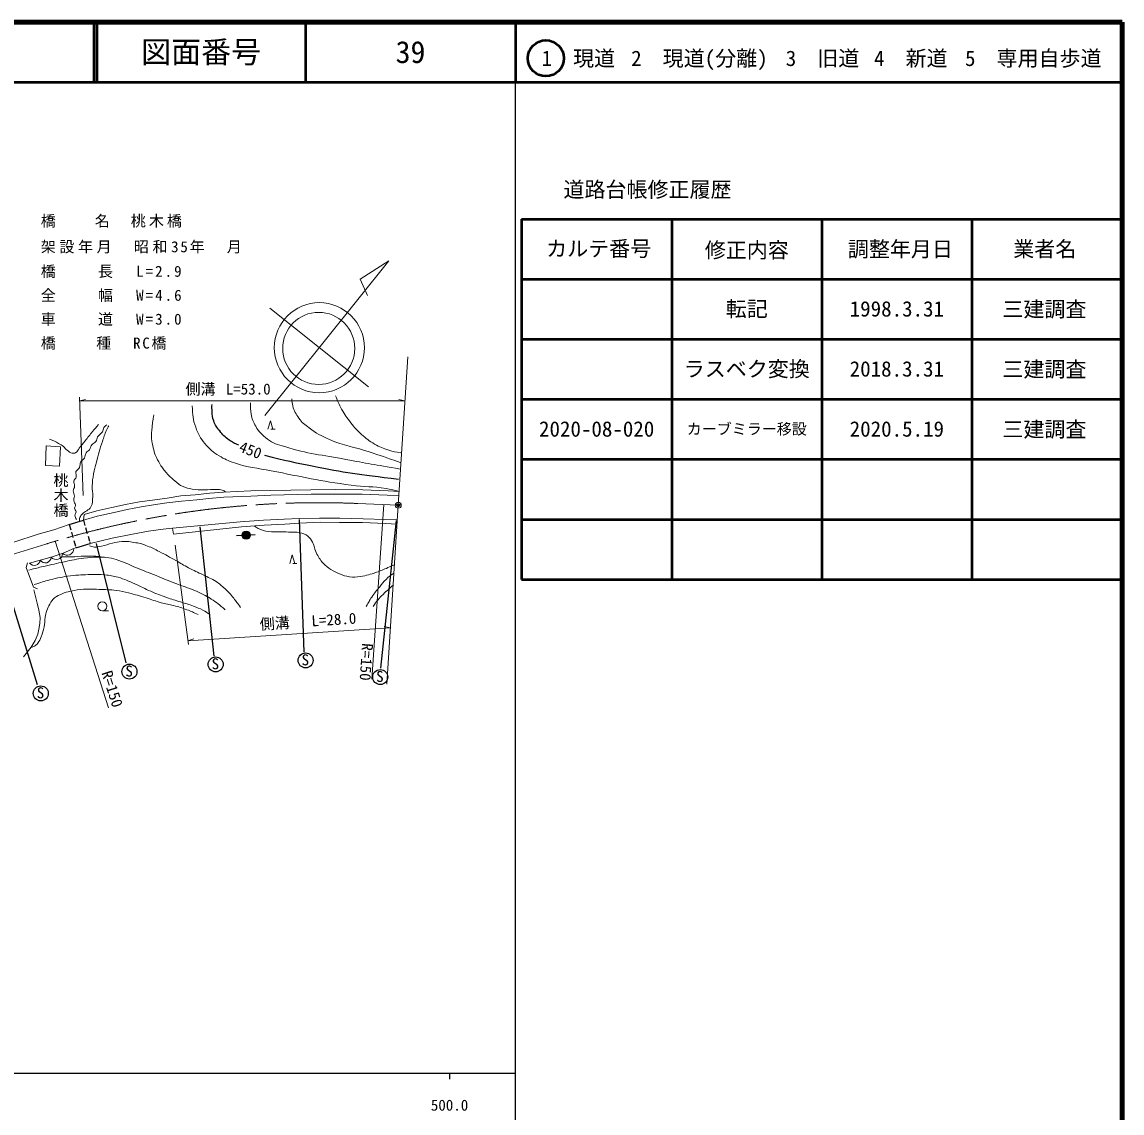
# Model space of a CAD drawing. Units: millimetres, scale not verified. Extents: x 40000 to 680000, y 20000 to 380000.
# Drawn here: x 496788 to 680000, y 198357 to 380000 of the extents above; entities that cross this region are included whole.
import ezdxf
from ezdxf.enums import TextEntityAlignment as Align

# ---------------------------------------------------------------- set-up
doc = ezdxf.new("R2010")
doc.units = ezdxf.units.MM
doc.header["$LTSCALE"] = 1000
doc.header["$PDMODE"] = 32
doc.header["$PDSIZE"] = 500
doc.linetypes.add('CHAIN', pattern=[18.5, 12, -1.5, 3.5, -1.5])
for name, color, linetype, lineweight in [('M-BGD', 7, 'Continuous', 13), ('M-BMK', 2, 'CHAIN', 13), ('M-BMK-SRVR', 3, 'Continuous', 13), ('M-STR-HTXT', 7, 'Continuous', 13), ('M-STR-STR1', 1, 'Continuous', 25), ('M-TTL', 2, 'Continuous', 140), ('M-TTL-BAND', 7, 'Continuous', 25), ('M-TTL-FRAM', 2, 'Continuous', 50), ('M-TTL-LINE', 7, 'Continuous', 50)]:
    doc.layers.add(name, color=color, linetype=linetype, lineweight=lineweight)
doc.layers.add('M-OTRS', color=6, linetype='Continuous')
doc.layers.add('M-TTL-TXT', color=7, linetype='Continuous')
doc.styles.add('@ＭＳ ゴシック', font='')
doc.styles.add('ＭＳ ゴシック', font='')
doc.styles.get('@ＭＳ ゴシック').set_extended_font_data('@MS Gothic')
doc.styles.get('ＭＳ ゴシック').set_extended_font_data('MS Gothic')

msp = doc.modelspace()

# ---------------------------------------------------------------- hatches: boundary and pattern name
at = {"layer": 'M-BGD'}
msp.add_hatch(color=256, dxfattribs=at).paths.add_polyline_path([(534806, 294469, 0.97359), (533460, 294697, 0.01338), (533454, 294660, 0.41421), (534034, 293888, 0.41421)])

# ---------------------------------------------------------------- linework, layer by layer
for p, q in [((537213, 314483), (557867, 340258)), ((557867, 340258), (553098, 337196)), ((553098, 337196), (554350, 334468)), ((538086, 332365), (554474, 319233)), ((537748, 312186), (538168, 313586)), ((538168, 313586), (538588, 312186)), ((538938, 312186), (538238, 312186)), ((500804, 309438), (500706, 306185)), ((503201, 309284), (500804, 309438)), ((503052, 306073), (503201, 309284)), ((500706, 306185), (503052, 306073)), ((518516, 300412), (520942, 300748)), ((520942, 300748), (523241, 301099)), ((523241, 301099), (525639, 301295)), ((525639, 301295), (528064, 301547)), ((525912, 300452), (527931, 300648)), ((527931, 300648), (530398, 300872)), ((528064, 301547), (530349, 301701)), ((530349, 301701), (534878, 301926)), ((530398, 300872), (534899, 301040)), ((534878, 301926), (538242, 301982)), ((534899, 301040), (538249, 301195)), ((538242, 301982), (544902, 302108)), ((538249, 301195), (544951, 301405)), ((544902, 302108), (548996, 302178)), ((544951, 301405), (549017, 301405)), ((548996, 302178), (553552, 302136)), ((549017, 301405), (553447, 301377)), ((553447, 301377), (557583, 301223)), ((553552, 302136), (557772, 301954)), ((557583, 301223), (559556, 301110)), ((557772, 301954), (559602, 301825)), ((509235, 298617), (511745, 299164)), ((511745, 299164), (514044, 299655)), ((512116, 298356), (514282, 298818)), ((514044, 299655), (516371, 300089)), ((514282, 298818), (516638, 299302)), ((516371, 300089), (518516, 300412)), ((516638, 299302), (518678, 299617)), ((518678, 299617), (520928, 299954)), ((520928, 299954), (523346, 300206)), ((523346, 300206), (525912, 300452)), ((507019, 297076), (507139, 297993)), ((507019, 297076), (509319, 297704)), ((507139, 297993), (509235, 298617)), ((509319, 297704), (512116, 298356)), ((533127, 296755), (537018, 297071)), ((537018, 297071), (540446, 297218)), ((540446, 297218), (542969, 297323)), ((542969, 297323), (546362, 297393)), ((546362, 297393), (549699, 297407)), ((549699, 297407), (553596, 297309)), ((553596, 297309), (557326, 297169)), ((557326, 297169), (559299, 297113)), ((499470, 294709), (502089, 295477)), ((502089, 295477), (504650, 296347)), ((515168, 294743), (517839, 295248)), ((517839, 295248), (520320, 295543)), ((520320, 295543), (521876, 295732)), ((521876, 295732), (533127, 296755)), ((521876, 295732), (522030, 294738)), ((522030, 294738), (533359, 295951)), ((533359, 295951), (537123, 296224)), ((537123, 296224), (540551, 296414)), ((540551, 296414), (542990, 296582)), ((542990, 296582), (546439, 296708)), ((546439, 296708), (549657, 296687)), ((549657, 296687), (553526, 296666)), ((553526, 296666), (557269, 296519)), ((557269, 296519), (559254, 296406)), ((495433, 293416), (499470, 294709)), ((508141, 293169), (511782, 294049)), ((511782, 294049), (515168, 294743)), ((501811, 290953), (503648, 291556)), ((503648, 291556), (505513, 292383)), ((497458, 289179), (497682, 289936)), ((498054, 289915), (501811, 290953)), ((541388, 289868), (541808, 291268)), ((541808, 291268), (542228, 289868)), ((542578, 289868), (541878, 289868)), ((498706, 285884), (497458, 289179)), ((499379, 285632), (498706, 285884)), ((499311, 283217), (498769, 285460)), ((499601, 282095), (499311, 283217)), ((499811, 280833), (499601, 282095)), ((499769, 279866), (499811, 280833)), ((510172, 281969), (511172, 281969)), ((499419, 278085), (499601, 278913)), ((499601, 278913), (499769, 279866)), ((498311, 275912), (498970, 277048)), ((498970, 277048), (499419, 278085)), ((497063, 274300), (498311, 275912))]:
    msp.add_line(p, q, dxfattribs=at)
at = {"layer": 'M-BGD', "lineweight": 25}
for p, q in [((542936, 297171), (543718, 275103)), ((559082, 296979), (556480, 272428)), ((526410, 295960), (528735, 274441)), ((509160, 293190), (514091, 273298)), ((532492, 294516), (534130, 294565)), ((534130, 294565), (535624, 294663)), ((493556, 288472), (499328, 269678))]:
    msp.add_line(p, q, dxfattribs=at)
at = {"layer": 'M-BGD'}
for centre, radius in [((546313, 325772), 7500), ((546207, 325655), 6000), ((510171, 282719), 750)]:
    msp.add_circle(centre, radius, dxfattribs=at)
at = {"layer": 'M-BGD', "lineweight": 25}
for centre, radius in [((534130, 294565), 683), ((544029, 273710), 1250), ((514685, 271840), 1250), ((529046, 273047), 1250), ((556450, 270941), 1250), ((499922, 268221), 1250)]:
    msp.add_circle(centre, radius, dxfattribs=at)
at = {"layer": 'M-BGD'}
for centre, radius, start, end in [((502486, 291584), 1086, 218.74001, 357.12215), ((504325, 292296), 1076, 225.40466, 1.96857), ((498835, 290529), 993, 218.15049, 352.72124), ((500655, 290924), 984, 211.9674, 358.90433)]:
    msp.add_arc(centre, radius, start, end, dxfattribs=at)
for points, knots in [([(541724, 317260), (541745, 316730), (541784, 316530), (541893, 316075), (542099, 315212), (542420, 314783), (542909, 314043), (543412, 313282), (543882, 312994), (544602, 312434), (545808, 311499), (546594, 311106), (547989, 310487), (550456, 309392), (552030, 309299), (554593, 308455), (556619, 307788), (557275, 307561), (559758, 306677)], [0, 0, 0, 0, 1, 1, 1, 2, 2, 2, 3, 3, 3, 4, 4, 4, 5, 5, 5, 6, 6, 6, 6]), ([(549005, 317768), (549426, 316723), (549565, 316397), (550021, 315567), (550537, 314626), (550880, 314123), (551545, 313281), (552183, 312472), (552554, 312019), (553323, 311334), (554118, 310626), (554604, 310261), (555524, 309725), (556388, 309223), (556915, 309001), (557869, 308706), (558635, 308469), (558937, 308405), (559869, 308251)], [0, 0, 0, 0, 1, 1, 1, 2, 2, 2, 3, 3, 3, 4, 4, 4, 5, 5, 5, 6, 6, 6, 6]), ([(525129, 316075), (525218, 314490), (525225, 313837), (525722, 312519), (526150, 311383), (526462, 310737), (527246, 309810), (528033, 308878), (528574, 308411), (529616, 307778), (530552, 307209), (531124, 306958), (532156, 306592), (534474, 305772), (535901, 305760), (538313, 305285), (543500, 304264), (546394, 303596), (551630, 302867), (553881, 302553), (555188, 302734), (557424, 302324), (558179, 302186), (558449, 302146), (559349, 301927)], [0, 0, 0, 0, 1, 1, 1, 2, 2, 2, 3, 3, 3, 4, 4, 4, 5, 5, 5, 6, 6, 6, 7, 7, 7, 8, 8, 8, 8]), ([(534866, 316583), (534821, 315755), (534818, 315437), (534950, 314720), (535104, 313887), (535279, 313417), (535712, 312688), (536286, 311722), (536793, 311286), (537660, 310572), (538608, 309790), (539368, 309675), (540538, 309302), (544419, 308063), (546747, 307941), (550748, 307176), (554259, 306505), (555399, 306308), (559758, 305576)], [0, 0, 0, 0, 1, 1, 1, 2, 2, 2, 3, 3, 3, 4, 4, 4, 5, 5, 5, 6, 6, 6, 6]), ([(530735, 301721), (530489, 301895), (530383, 301957), (530131, 302051), (529799, 302174), (529586, 302150), (529233, 302169), (528404, 302216), (527938, 302097), (527107, 302107), (526331, 302117), (525891, 302112), (525125, 302238), (524522, 302337), (524168, 302386), (523611, 302640), (523012, 302913), (522735, 303183), (522228, 303603), (521657, 304075), (521364, 304375), (520873, 304930), (520415, 305447), (520169, 305753), (519807, 306341), (519446, 306930), (519255, 307272), (518994, 307911), (518814, 308353), (518767, 308620), (518658, 309084), (518515, 309691), (518425, 310033), (518377, 310655), (518320, 311392), (518389, 311810), (518447, 312547), (518481, 312969), (518512, 313205), (518579, 313624), (518638, 313996), (518664, 314121), (518760, 314571)], [0, 0, 0, 0, 1, 1, 1, 2, 2, 2, 3, 3, 3, 4, 4, 4, 5, 5, 5, 6, 6, 6, 7, 7, 7, 8, 8, 8, 9, 9, 9, 10, 10, 10, 11, 11, 11, 12, 12, 12, 13, 13, 13, 14, 14, 14, 14]), ([(501351, 310552), (502086, 310247), (502318, 310169), (502893, 309837), (503212, 309652), (503410, 309570), (503692, 309332), (503958, 309107), (504027, 308893), (504309, 308687), (504612, 308466), (504779, 308280), (505150, 308224), (505368, 308192), (505518, 308174), (505711, 308281), (506048, 308467), (506085, 308752), (506328, 309052), (506704, 309518), (506919, 309776), (507295, 310243), (507791, 310860), (508053, 311218), (508557, 311828), (508940, 312292), (509066, 312441), (509552, 313005)], [0, 0, 0, 0, 1, 1, 1, 2, 2, 2, 3, 3, 3, 4, 4, 4, 5, 5, 5, 6, 6, 6, 7, 7, 7, 8, 8, 8, 9, 9, 9, 9]), ([(505888, 297188), (505721, 297433), (505600, 297582), (505608, 297870), (505614, 298096), (505800, 298196), (505786, 298422), (505768, 298696), (505576, 298812), (505552, 299085), (505534, 299293), (505711, 299392), (505692, 299599), (505665, 299901), (505453, 300020), (505402, 300319), (505354, 300606), (505515, 300766), (505505, 301057), (505493, 301414), (505330, 301598), (505337, 301955), (505343, 302265), (505529, 302411), (505543, 302721), (505557, 303049), (505365, 303229), (505421, 303553), (505474, 303855), (505751, 303928), (505823, 304226), (505908, 304574), (505658, 304804), (505776, 305142), (505896, 305485), (506217, 305527), (506374, 305855), (506525, 306169), (506394, 306419), (506555, 306728), (506720, 307044), (507005, 307080), (507184, 307388), (507368, 307703), (507286, 307963), (507477, 308274), (507631, 308525), (507860, 308546), (508028, 308788), (508235, 309085), (508201, 309341), (508421, 309629), (508614, 309883), (508872, 309879), (509065, 310134), (509272, 310405), (509203, 310657), (509383, 310947), (509619, 311326), (509960, 311376), (510187, 311760), (510334, 312008), (510263, 312220), (510421, 312461), (510574, 312694), (510694, 312778), (510944, 312947)], [0, 0, 0, 0, 1, 1, 1, 2, 2, 2, 3, 3, 3, 4, 4, 4, 5, 5, 5, 6, 6, 6, 7, 7, 7, 8, 8, 8, 9, 9, 9, 10, 10, 10, 11, 11, 11, 12, 12, 12, 13, 13, 13, 14, 14, 14, 15, 15, 15, 16, 16, 16, 17, 17, 17, 18, 18, 18, 19, 19, 19, 20, 20, 20, 21, 21, 21, 22, 22, 22, 22]), ([(506332, 296864), (506337, 297135), (506347, 297256), (506431, 297488), (506534, 297769), (506656, 297906), (506871, 298114), (507111, 298347), (507311, 298399), (507572, 298609), (507869, 298849), (508088, 298957), (508273, 299292), (508598, 299882), (508516, 300319), (508573, 300990), (508632, 301682), (508466, 302072), (508489, 302766), (508514, 303546), (508564, 303985), (508710, 304751), (508857, 305523), (508992, 305945), (509191, 306706), (509548, 308064), (509741, 308828), (510176, 310164), (510420, 310911), (510522, 311348), (510863, 312056), (511002, 312345), (511050, 312452), (511242, 312785)], [0, 0, 0, 0, 1, 1, 1, 2, 2, 2, 3, 3, 3, 4, 4, 4, 5, 5, 5, 6, 6, 6, 7, 7, 7, 8, 8, 8, 9, 9, 9, 10, 10, 10, 11, 11, 11, 11]), ([(535483, 296105), (535757, 295898), (535867, 295840), (536130, 295697), (536758, 295355), (537174, 295264), (537882, 295164), (538577, 295067), (538976, 295141), (539677, 295122), (540263, 295107), (540591, 295097), (541177, 295080), (541741, 295064), (542063, 295124), (542621, 295038), (543220, 294946), (543576, 294883), (544107, 294590), (544558, 294341), (544749, 294080), (545032, 293650), (545484, 292965), (545420, 292423), (545788, 291689), (546162, 290944), (546391, 290517), (546947, 289897), (547384, 289409), (547705, 289205), (548251, 288845), (548766, 288505), (549080, 288345), (549653, 288116), (550289, 287862), (550659, 287730), (551336, 287625), (552034, 287517), (552446, 287561), (553144, 287667), (554214, 287831), (554794, 288042), (555822, 288382), (556589, 288636), (557002, 288830), (557743, 289153), (558165, 289338), (558304, 289399), (558818, 289640)], [0, 0, 0, 0, 1, 1, 1, 2, 2, 2, 3, 3, 3, 4, 4, 4, 5, 5, 5, 6, 6, 6, 7, 7, 7, 8, 8, 8, 9, 9, 9, 10, 10, 10, 11, 11, 11, 12, 12, 12, 13, 13, 13, 14, 14, 14, 15, 15, 15, 16, 16, 16, 16]), ([(508031, 292799), (508375, 292663), (508523, 292621), (508853, 292584), (509307, 292534), (509564, 292647), (510012, 292734), (510742, 292875), (511129, 293053), (511853, 293220), (512449, 293357), (512785, 293453), (513396, 293491), (514313, 293549), (514835, 293463), (515742, 293313), (516528, 293184), (516960, 293038), (517704, 292753), (518485, 292454), (518892, 292213), (519639, 291837), (520745, 291280), (521347, 290935), (522429, 290334), (523253, 289877), (523684, 289567), (524518, 289129), (525461, 288633), (526018, 288412), (526971, 287937), (527824, 287512), (528346, 287349), (529145, 286829), (529738, 286443), (530025, 286159), (530547, 285680), (531177, 285100), (531511, 284749), (532047, 284081), (532516, 283496), (532670, 283267), (533154, 282511)], [0, 0, 0, 0, 1, 1, 1, 2, 2, 2, 3, 3, 3, 4, 4, 4, 5, 5, 5, 6, 6, 6, 7, 7, 7, 8, 8, 8, 9, 9, 9, 10, 10, 10, 11, 11, 11, 12, 12, 12, 13, 13, 13, 14, 14, 14, 14]), ([(497917, 288747), (499117, 289050), (499427, 289126), (500398, 289357), (501750, 289678), (502508, 289854), (503868, 290135), (505121, 290394), (505816, 290592), (507086, 290745), (507976, 290852), (508481, 290895), (509378, 290892), (510102, 290889), (510512, 290893), (511229, 290787), (511908, 290686), (512280, 290564), (512932, 290345), (514094, 289954), (514698, 289609), (515834, 289146), (517128, 288620), (517861, 288343), (519157, 287821), (520432, 287308), (521135, 286994), (522416, 286497), (523633, 286024), (524356, 285866), (525550, 285340), (526656, 284852), (527287, 284583), (528305, 283931), (529266, 283315), (529602, 283029), (530618, 282143)], [0, 0, 0, 0, 1, 1, 1, 2, 2, 2, 3, 3, 3, 4, 4, 4, 5, 5, 5, 6, 6, 6, 7, 7, 7, 8, 8, 8, 9, 9, 9, 10, 10, 10, 11, 11, 11, 12, 12, 12, 12]), ([(503378, 290967), (504134, 290945), (504342, 290944), (504960, 290953), (505849, 290967), (506343, 291050), (507231, 291080), (507762, 291098), (508061, 291097), (508591, 291080), (509361, 291054), (509627, 291011), (510554, 290897)], [0, 0, 0, 0, 1, 1, 1, 2, 2, 2, 3, 3, 3, 4, 4, 4, 4]), ([(498842, 286328), (500055, 286739), (500411, 286848), (501436, 287113), (502759, 287457), (503514, 287615), (504870, 287786), (506193, 287953), (506944, 287973), (508277, 287997), (509183, 288013), (509694, 288031), (510595, 287941), (511458, 287854), (511947, 287790), (512782, 287557), (513924, 287240), (514515, 286911), (515605, 286445), (516654, 285998), (517203, 285663), (518250, 285211), (519248, 284781), (519816, 284559), (520839, 284193), (521756, 283865), (522287, 283733), (523213, 283436), (524050, 283167), (524533, 283059), (525354, 282744), (525967, 282509), (526313, 282374), (526896, 282071), (527390, 281814), (527642, 281627), (528120, 281342)], [0, 0, 0, 0, 1, 1, 1, 2, 2, 2, 3, 3, 3, 4, 4, 4, 5, 5, 5, 6, 6, 6, 7, 7, 7, 8, 8, 8, 9, 9, 9, 10, 10, 10, 11, 11, 11, 12, 12, 12, 12]), ([(554121, 282699), (554529, 283447), (554655, 283666), (555046, 284255), (555515, 284962), (555829, 285322), (556364, 285980), (556764, 286470), (556974, 286761), (557430, 287199), (557898, 287650), (558102, 287794), (558728, 288241)], [0, 0, 0, 0, 1, 1, 1, 2, 2, 2, 3, 3, 3, 4, 4, 4, 4]), ([(555271, 282699), (555603, 283206), (555705, 283361), (556028, 283751), (556349, 284138), (556559, 284329), (556916, 284685), (557294, 285063), (557522, 285258), (557916, 285620), (558182, 285864), (558266, 285941), (558600, 286241)], [0, 0, 0, 0, 1, 1, 1, 2, 2, 2, 3, 3, 3, 4, 4, 4, 4]), ([(498311, 275912), (498549, 275938), (498658, 275963), (498857, 276059), (499134, 276192), (499233, 276362), (499427, 276601), (499714, 276953), (499795, 277210), (499969, 277629), (500228, 278251), (500318, 278624), (500455, 279283), (500584, 279900), (500548, 280262), (500661, 280882), (500742, 281326), (500786, 281577), (500926, 282006), (501070, 282448), (501157, 282701), (501399, 283097), (501668, 283535), (501830, 283794), (502228, 284119), (502652, 284464), (502950, 284583), (503456, 284792), (504001, 285017), (504319, 285120), (504895, 285247), (505723, 285428), (506198, 285497), (507045, 285546), (508029, 285602), (508583, 285569), (509568, 285539), (510719, 285504), (511367, 285497), (512509, 285359), (513314, 285261), (513752, 285127), (514541, 284941), (515701, 284668), (516341, 284471), (517482, 284125), (518457, 283829), (518977, 283576), (519959, 283302), (520766, 283078), (521241, 283047), (522052, 282835), (522928, 282607), (523421, 282473), (524267, 282153), (525017, 281869), (525277, 281749), (526146, 281330)], [0, 0, 0, 0, 1, 1, 1, 2, 2, 2, 3, 3, 3, 4, 4, 4, 5, 5, 5, 6, 6, 6, 7, 7, 7, 8, 8, 8, 9, 9, 9, 10, 10, 10, 11, 11, 11, 12, 12, 12, 13, 13, 13, 14, 14, 14, 15, 15, 15, 16, 16, 16, 17, 17, 17, 18, 18, 18, 19, 19, 19, 19])]:
    msp.add_open_spline(points, degree=3, knots=knots, dxfattribs=at)
at = {"layer": 'M-BGD', "lineweight": 25}
for points, knots in [([(532894, 309542), (532134, 309857), (531857, 309987), (531268, 310397), (530572, 310882), (530235, 311244), (529712, 311911), (529241, 312513), (528964, 312871), (528716, 313594), (528519, 314168), (528498, 314521), (528455, 315127), (528422, 315589), (528421, 315763), (528445, 316314)], [0, 0, 0, 0, 1, 1, 1, 2, 2, 2, 3, 3, 3, 4, 4, 4, 5, 5, 5, 5]), ([(537152, 307862), (540931, 306931), (541988, 306715), (545110, 306084), (550685, 304959), (552613, 304784), (559504, 303883)], [0, 0, 0, 0, 1, 1, 1, 2, 2, 2, 2])]:
    msp.add_open_spline(points, degree=3, knots=knots, dxfattribs=at)
at = {"layer": 'M-BMK'}
for p, q in [((559456, 299549), (552712, 299835)), ((500757, 293078), (465796, 282227))]:
    msp.add_line(p, q, dxfattribs=at)
msp.add_arc((546222, 146598), 153374, 87.57506, 107.24376, dxfattribs=at)
at = {"layer": 'M-BMK-SRVR'}
for p, q in [((559456, 299549), (561044, 324238)), ((557539, 269746), (559456, 299549))]:
    msp.add_line(p, q, dxfattribs=at)
msp.add_circle((559456, 299549), 500, dxfattribs=at)
msp.add_point((559456, 299549), dxfattribs=at)
at = {"layer": 'M-OTRS'}
msp.add_point((559456, 299549), dxfattribs=at)
at = {"layer": 'M-STR-HTXT'}
for p, q in [((506347, 317548), (506961, 301193)), ((506370, 316927), (507370, 317177)), ((560574, 316927), (559574, 317177)), ((506370, 316927), (560574, 316927)), ((557031, 299652), (555058, 270610)), ((502333, 293558), (511218, 265836)), ((524494, 276376), (522280, 292907)), ((524412, 276992), (558144, 279150)), ((558144, 279150), (557130, 279335)), ((524412, 276992), (525394, 277305))]:
    msp.add_line(p, q, dxfattribs=at)
at = {"layer": 'M-STR-STR1'}
for p, q in [((504650, 296347), (507019, 297076)), ((507019, 297076), (507277, 296178)), ((504650, 296347), (504903, 295465)), ((505019, 295062), (505270, 294185)), ((507382, 295813), (507669, 294812)), ((505415, 293682), (505692, 292715)), ((505771, 292440), (508141, 293169)), ((507791, 294386), (508035, 293538)), ((508079, 293383), (508141, 293169)), ((505728, 292590), (505771, 292440))]:
    msp.add_line(p, q, dxfattribs=at)
at = {"layer": 'M-TTL'}
for p, q in [((680000, 380000), (40000, 380000)), ((680000, 20000), (680000, 380000))]:
    msp.add_line(p, q, dxfattribs=at)
at = {"layer": 'M-TTL-BAND'}
for p, q in [((579000, 20000), (579000, 370000)), ((40000, 205000), (579000, 205000)), ((568000, 205000), (568000, 204000))]:
    msp.add_line(p, q, dxfattribs=at)
at = {"layer": 'M-TTL-FRAM'}
for p, q in [((580000, 347197), (580000, 287197)), ((580000, 347197), (680000, 347197)), ((580000, 287197), (680000, 287197))]:
    msp.add_line(p, q, dxfattribs=at)
at = {"layer": 'M-TTL-LINE'}
for p, q in [((508747, 380000), (508747, 370000)), ((509247, 380000), (509247, 370000)), ((543997, 380000), (543997, 370000)), ((579000, 380000), (579000, 370000)), ((40000, 370000), (680000, 370000)), ((605000, 347197), (605000, 287197)), ((630000, 347197), (630000, 287197)), ((655000, 347197), (655000, 287197)), ((580000, 337197), (680000, 337197)), ((580000, 327197), (680000, 327197)), ((580000, 317197), (680000, 317197)), ((580000, 307197), (680000, 307197)), ((580000, 297197), (680000, 297197))]:
    msp.add_line(p, q, dxfattribs=at)
msp.add_circle((584031, 373958), 3000, dxfattribs=at)

# ---------------------------------------------------------------- texts
at = {"layer": 'M-BGD'}
for s, rotation, style, p in [('450', 338.766, 'ＭＳ ゴシック', (532579, 308040)), ('桃木橋', 270, '@ＭＳ ゴシック', (501787, 304974))]:
    msp.add_text(s, height=1833, rotation=rotation, dxfattribs=dict(at, style=style)).set_placement(p, align=Align.BOTTOM_LEFT)
at = {"layer": 'M-BGD', "style": 'ＭＳ ゴシック'}
for p in [(528367, 271674), (543351, 272336), (514006, 270467), (555771, 269568), (499243, 266847)]:
    msp.add_text('S', height=1833, dxfattribs=at).set_placement(p, align=Align.BOTTOM_LEFT)
at = {"layer": 'M-STR-HTXT', "style": 'ＭＳ ゴシック'}
for s, p in [('側溝', (524022, 317425)), ('L=53.0', (530722, 317425))]:
    msp.add_text(s, height=1833, dxfattribs=at).set_placement(p, align=Align.BOTTOM_LEFT)
for s, p in [('側溝', (536483, 278263)), ('L=28.0', (545089, 278813))]:
    msp.add_text(s, height=1833, rotation=3.661, dxfattribs=at).set_placement(p, align=Align.BOTTOM_LEFT)
for rotation, p in [(266.114, (552686, 273550)), (287.769, (510429, 268512))]:
    msp.add_text('R=150', height=1833, rotation=rotation, dxfattribs=at).set_placement(p, align=Align.BOTTOM_CENTER)
at = {"layer": 'M-STR-HTXT', "char_height": 1833, "attachment_point": 7, "style": 'ＭＳ ゴシック'}
for s, insert in [('\\T1.2;橋\u3000\u3000名\u3000桃木橋', (499915, 345760)), ('\\T1.24;架設年月\u3000昭和35年\\~\\~月', (499915, 341464)), ('\\T1.27;橋\u3000\u3000長\u3000L=2.9', (499915, 337366)), ('\\T1.27;全\u3000\u3000幅\u3000W=4.6', (499915, 333386)), ('\\T1.27;車\u3000\u3000道\u3000W=3.0', (499915, 329406)), ('\\T1.23;橋\u3000\u3000種\u3000RC橋', (499915, 325426))]:
    msp.add_mtext(s, dxfattribs=dict(at, insert=insert))
at = {"layer": 'M-TTL-BAND', "style": 'ＭＳ ゴシック'}
msp.add_text('500.0', height=1833, dxfattribs=at).set_placement((568000, 198195), align=Align.BOTTOM_CENTER)
at = {"layer": 'M-TTL-TXT', "style": 'ＭＳ ゴシック'}
for s, height, p in [('図面番号', 3666, (526622, 375000)), ('39', 3666, (561497, 375000)), ('1\u3000現道', 2566, (589448, 373958)), ('2\u3000現道(分離)', 2566, (609619, 373958)), ('3\u3000旧道', 2566, (630121, 373958)), ('4\u3000新道', 2566, (644824, 373958)), ('5\u3000専用自歩道', 2566, (665228, 373958)), ('道路台帳修正履歴', 2566, (600968, 352113)), ('カルテ番号', 2566, (592839, 342277)), ('修正内容', 2566, (617509, 342023)), ('調整年月日', 2566, (643089, 342197)), ('業者名', 2566, (667134, 342197)), ('転記', 2566, (617500, 332245)), ('1998.3.31', 2566, (642500, 332245)), ('三建調査', 2566, (667077, 332189)), ('ラスベク変換', 2566, (617500, 322245)), ('2018.3.31', 2566, (642500, 322245)), ('三建調査', 2566, (667077, 322189)), ('2020-08-020', 2566, (592500, 312245)), ('カーブミラー移設', 1833, (617500, 312245)), ('2020.5.19', 2566, (642500, 312245)), ('三建調査', 2566, (667077, 312189))]:
    msp.add_text(s, height=height, dxfattribs=at).set_placement(p, align=Align.MIDDLE_CENTER)

doc.saveas('drawing.dxf')
